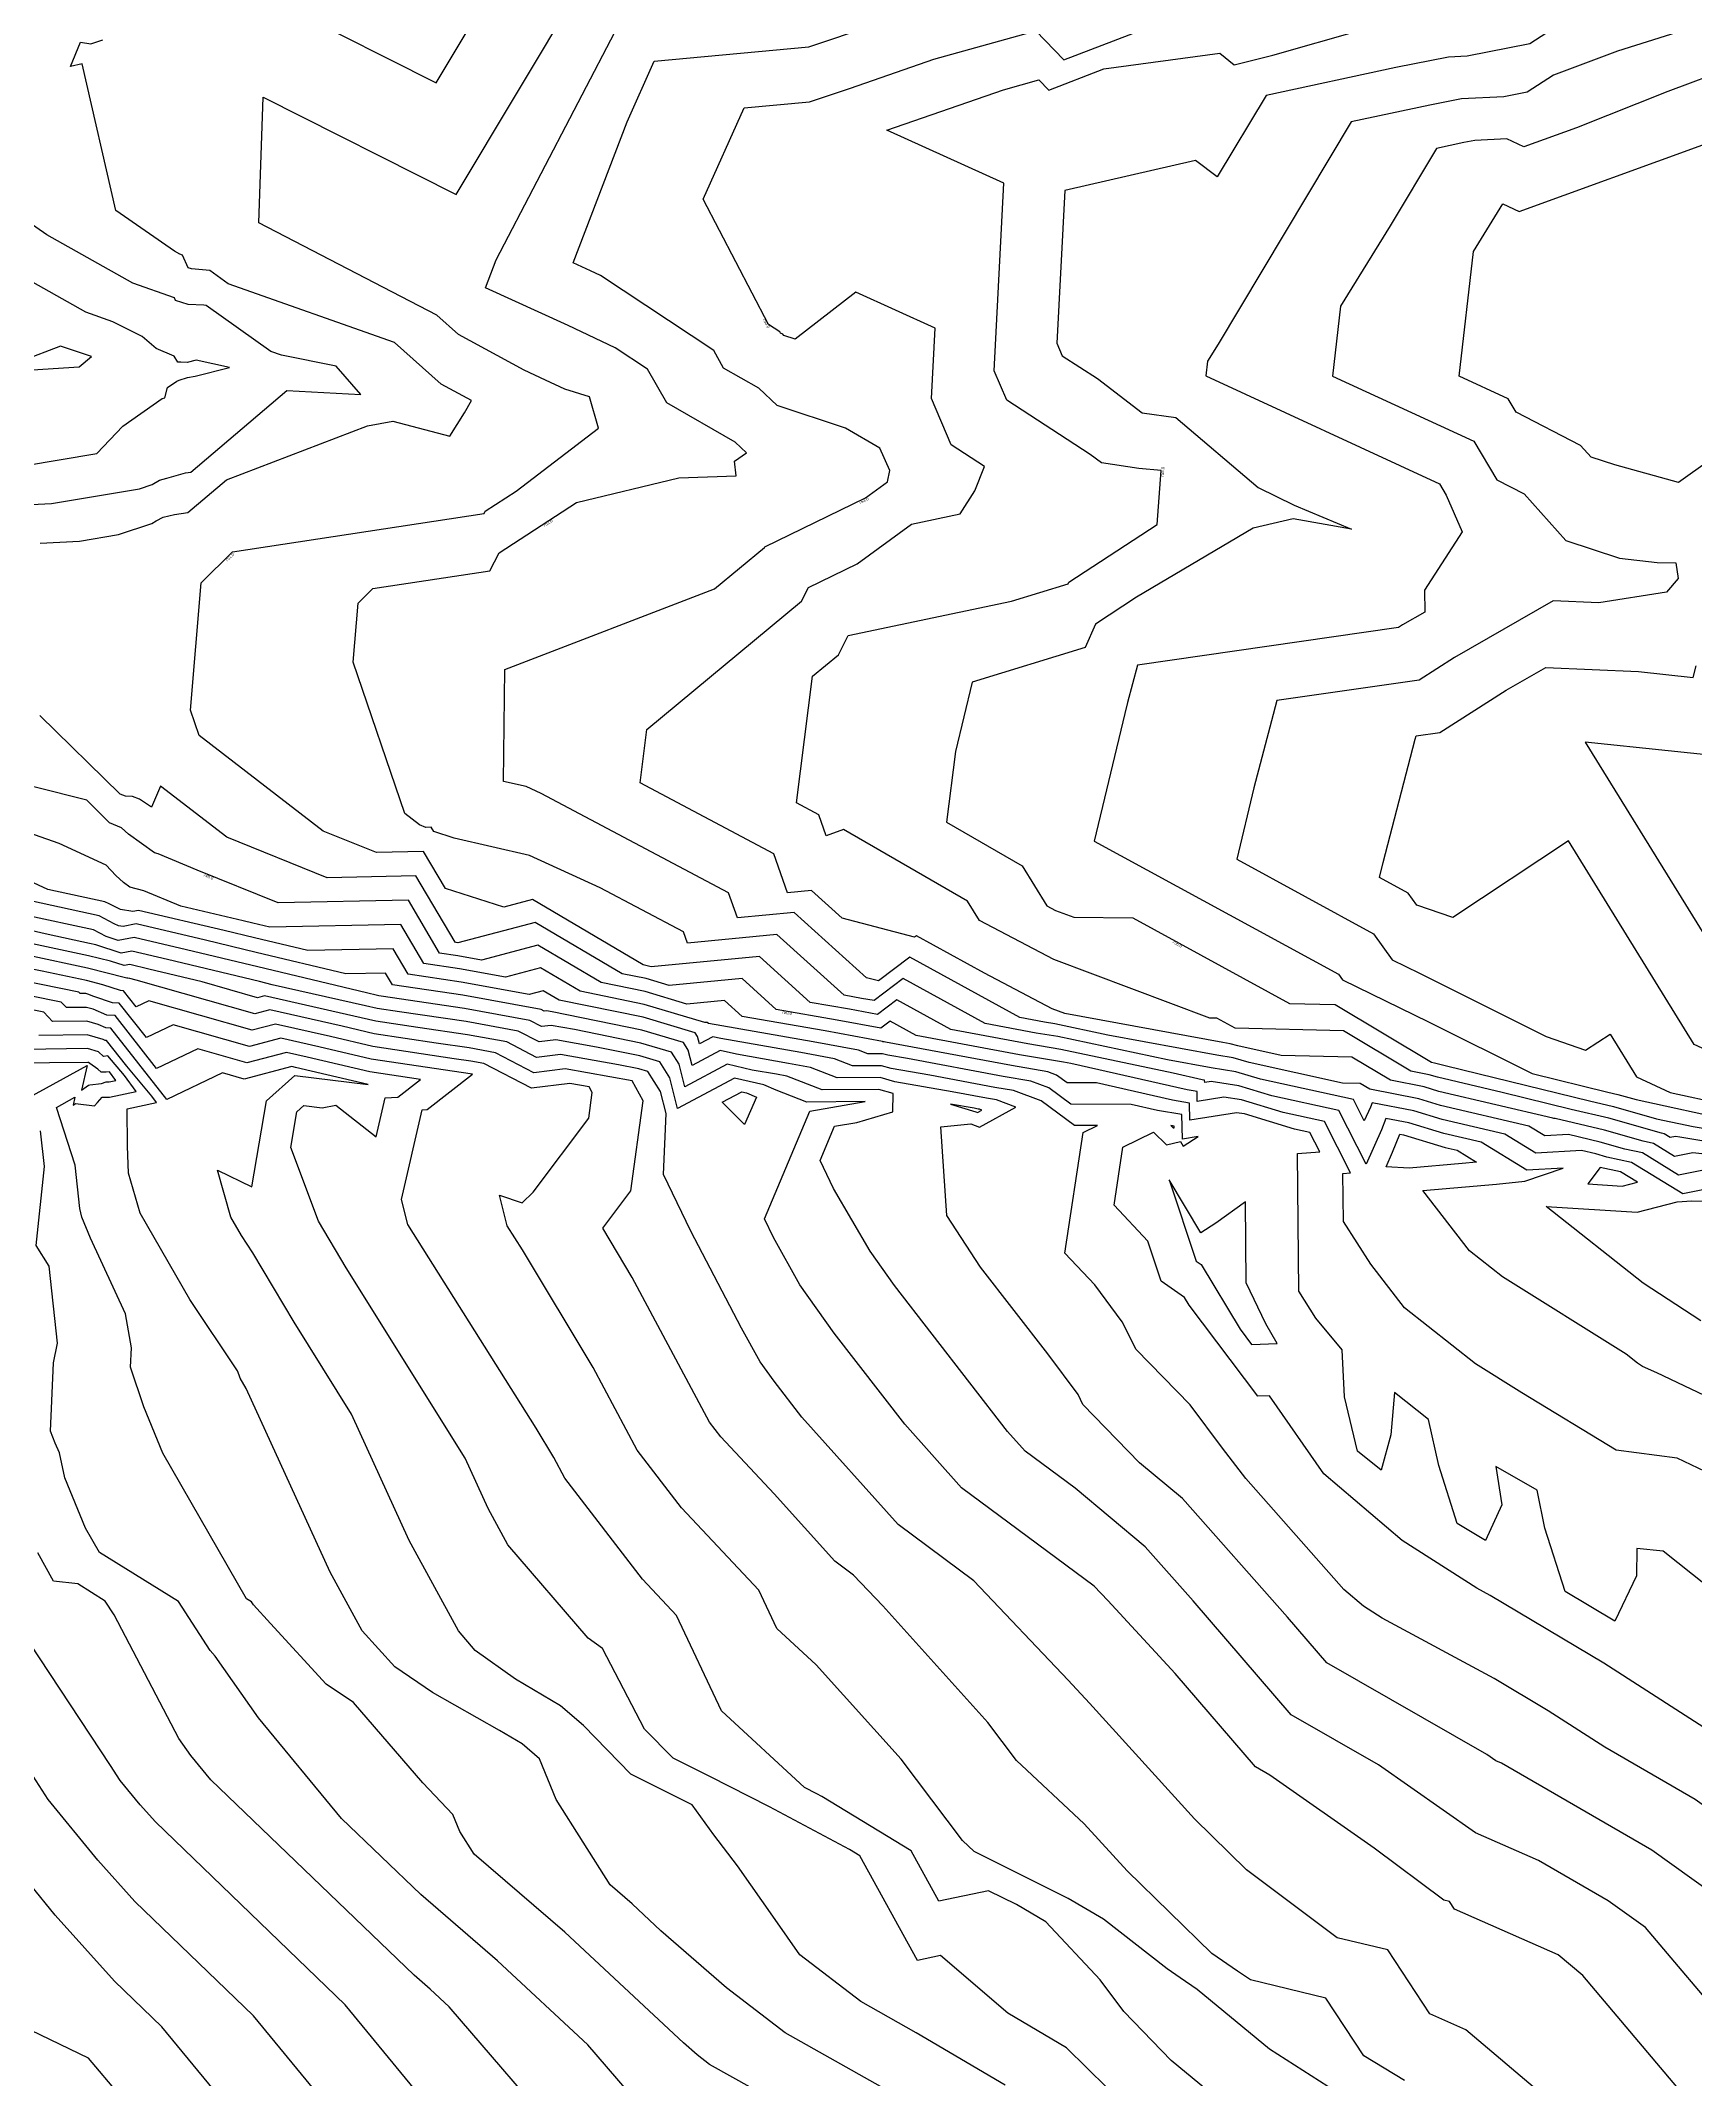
# Model space of a CAD drawing. Extents: x 1684434 to 1702565, y 997334 to 1000228.
# Drawn here: x 1699224.7 to 1699495.8, y 999128.5 to 999462.5 of the extents above; entities that cross this region are included whole.
import ezdxf

# ---------------------------------------------------------------- set-up
doc = ezdxf.new("R2010")
doc.units = 0
doc.layers.add('Default', color=7, linetype='Continuous')

msp = doc.modelspace()

# ---------------------------------------------------------------- linework, layer by layer
at = {"layer": 'Default'}
for points in [[(1699265.85, 999467.48), (1699289.53, 999455.55), (1699301.87, 999476.23)], [(1699513.12, 999233), (1699489.46, 999244.24), (1699487.12, 999245.32), (1699486.31, 999245.85), (1699484.45, 999247.33), (1699464.22, 999259.96), (1699458.82, 999264.22), (1699451.14, 999274.15), (1699463.21, 999275.19), (1699467.88, 999275.65), (1699474.15, 999277.76), (1699468.21, 999277.44), (1699460.69, 999282.03), (1699454.57, 999283.47), (1699448.83, 999285.19), (1699445.11, 999285.92), (1699444.38, 999284.09), (1699441.87, 999278.45), (1699437.39, 999287.23), (1699426.39, 999289.63), (1699420.99, 999291.26), (1699416.5, 999291.97), (1699415.41, 999291.8), (1699415.4, 999292.2), (1699415, 999292.27), (1699410.23, 999293.35), (1699391.83, 999297.25), (1699386.44, 999298.14), (1699373.81, 999300.51), (1699364.96, 999305.38), (1699361.81, 999302.98), (1699357.22, 999303.83), (1699350.8, 999304.95), (1699342.46, 999312.46), (1699324.73, 999310.75), (1699324.1, 999310.94), (1699323.45, 999311.07), (1699305.3, 999321.77), (1699300.61, 999320.54), (1699291.03, 999323.6), (1699287.46, 999329.65), (1699279.74, 999329.48), (1699271.01, 999333), (1699250.67, 999348.67), (1699249.27, 999352.81), (1699251.02, 999373.66), (1699256.18, 999378.76), (1699297.39, 999385.05), (1699297.57, 999385.39), (1699302.63, 999388.68), (1699316.12, 999399), (1699314.61, 999404.15), (1699310.58, 999405.41), (1699307.45, 999406.89), (1699303.93, 999408.49), (1699293.2, 999414.37), (1699289.63, 999417.54), (1699260.46, 999432.65), (1699261.16, 999453.23), (1699292.82, 999437.28), (1699312.87, 999470.89)], [(1699497.84, 999280.05), (1699495.4, 999280.32), (1699492.37, 999279.72), (1699488.91, 999281.85), (1699487.24, 999282.2), (1699480.91, 999284.02), (1699472.83, 999285.92), (1699472.59, 999285.9), (1699472.42, 999286), (1699453.79, 999290.37), (1699451.36, 999291.09), (1699445.83, 999292.19), (1699439.54, 999295.97), (1699427.94, 999296.24), (1699420.82, 999297.8), (1699419.61, 999298.16), (1699418.38, 999298.36), (1699392.48, 999303.13), (1699390.43, 999303.9), (1699379.34, 999309.73), (1699368.2, 999315.86), (1699367.88, 999315.61), (1699356.01, 999318.74), (1699350.99, 999323.26), (1699347.07, 999322.88), (1699344.81, 999329.28), (1699322.92, 999340.89), (1699324.03, 999349.67), (1699349.34, 999370.65), (1699350.49, 999372.92), (1699358.46, 999376.77), (1699367.41, 999383.29), (1699375.36, 999384.96), (1699377.76, 999388.76), (1699379.34, 999392.75), (1699373.9, 999396.27), (1699370.65, 999403.88), (1699371.25, 999415.4), (1699358.29, 999421.27), (1699348.34, 999413.58), (1699346.47, 999414.2), (1699346.28, 999414.38), (1699345.92, 999414.59), (1699345.81, 999414.77), (1699343.97, 999415.99), (1699333.27, 999436.51), (1699339.95, 999451.47), (1699350.67, 999452.45), (1699357.37, 999454.71), (1699371.03, 999459.44), (1699387.76, 999464.08), (1699392.33, 999459.34), (1699413.72, 999467.51)], [(1699224.67, 999380.19), (1699231.07, 999380.5), (1699237.49, 999381.57), (1699242.94, 999383.4), (1699243.67, 999383.84), (1699244.79, 999384.41), (1699246.64, 999384.84), (1699248.85, 999385.19), (1699255.15, 999390.53), (1699278.28, 999399.37), (1699282.42, 999400.16), (1699291.75, 999397.71), (1699294.18, 999401.54), (1699295.3, 999403.51), (1699290.34, 999406.23), (1699282.67, 999413.04), (1699255.46, 999422.67), (1699252.43, 999424.82), (1699250.06, 999425.07), (1699249.42, 999425.1), (1699248.9, 999425.26), (1699247.97, 999427.37), (1699247.55, 999427.52), (1699246.66, 999428.02), (1699237.02, 999434.64), (1699231.54, 999458.71), (1699229.61, 999458.27), (1699231.24, 999462.24), (1699232.97, 999461.99), (1699234.91, 999462.64)], [(1699501.08, 999275.04), (1699493.73, 999273.57), (1699485.33, 999278.73), (1699481.27, 999279.6), (1699479.47, 999280.12), (1699477.16, 999280.66), (1699469.67, 999280.26), (1699464.6, 999283.36), (1699454.31, 999285.77), (1699449.67, 999287.16), (1699442.85, 999288.5), (1699442.56, 999287.77), (1699441.56, 999285.52), (1699439.77, 999289.03), (1699424.53, 999292.36), (1699420.53, 999293.56), (1699416.46, 999294.21), (1699409.3, 999295.53), (1699391.35, 999299.33), (1699387.8, 999299.92), (1699379.47, 999301.48), (1699366.04, 999308.87), (1699361.25, 999305.23), (1699359.21, 999305.6), (1699356.36, 999306.11), (1699345.3, 999316.06), (1699330.69, 999314.65), (1699330.05, 999316.48), (1699316.4, 999323.72), (1699304.82, 999329.02), (1699292.46, 999331.86), (1699289.12, 999332.92), (1699288.7, 999333.63), (1699287.8, 999333.61), (1699286.77, 999334.03), (1699284.39, 999335.87), (1699275.94, 999360.68), (1699276.76, 999370.36), (1699279.15, 999372.73), (1699298.29, 999375.65), (1699299.83, 999378.58), (1699312.53, 999386.82), (1699329.25, 999390.85), (1699338.67, 999391.18), (1699338.39, 999393.61), (1699340.38, 999394.96), (1699338.51, 999396.72), (1699327.31, 999403.13), (1699324.14, 999408.66), (1699318.84, 999412.17), (1699311.14, 999415.84), (1699297.58, 999421.98), (1699299.34, 999426.59), (1699319.47, 999465.22)], [(1699498.24, 999277.68), (1699493.05, 999276.64), (1699487.12, 999280.29), (1699484.26, 999280.9), (1699480.19, 999282.07), (1699474.99, 999283.29), (1699471.13, 999283.08), (1699468.51, 999284.68), (1699454.05, 999288.07), (1699450.52, 999289.12), (1699442.47, 999290.72), (1699440.9, 999291.66), (1699438, 999291.73), (1699422.68, 999295.08), (1699420.07, 999295.86), (1699417.42, 999296.28), (1699399.53, 999299.58), (1699390.86, 999301.42), (1699389.15, 999301.7), (1699385.13, 999302.45), (1699367.12, 999312.37), (1699361.99, 999308.46), (1699360.01, 999308.98), (1699348.15, 999319.66), (1699338.88, 999318.77), (1699337.43, 999322.88), (1699306.72, 999339.17), (1699304.28, 999340.29), (1699300.54, 999341.15), (1699300.75, 999359.45), (1699335.1, 999372.66), (1699343.28, 999379.44), (1699343.35, 999379.59), (1699359.87, 999387.57), (1699363.47, 999390.19), (1699363.85, 999392.06), (1699362.22, 999395.71), (1699356.58, 999399.03), (1699345.39, 999402.72), (1699342.4, 999405.55), (1699336.61, 999408.86), (1699334.98, 999411.71), (1699316.44, 999424.01), (1699314.82, 999424.78), (1699311.96, 999426.08), (1699320.79, 999449.2), (1699325.23, 999459.15), (1699350.57, 999461.47), (1699361.17, 999465.04)], [(1699508.19, 999280.37), (1699493.25, 999282.89), (1699492.56, 999282.97), (1699491.69, 999282.79), (1699490.7, 999283.4), (1699490.23, 999283.5), (1699481.64, 999285.96), (1699475.47, 999287.42), (1699464.17, 999290.17), (1699453.53, 999292.67), (1699452.2, 999293.06), (1699449.19, 999293.66), (1699438.17, 999300.29), (1699420.4, 999300.7), (1699417.38, 999302.35), (1699416.25, 999302.36), (1699390.7, 999311.96), (1699378.54, 999318.35), (1699376.58, 999321.51), (1699356.25, 999333.28), (1699353.42, 999332.22), (1699352.2, 999335.68), (1699348.55, 999337.62), (1699351.18, 999358.36), (1699355.4, 999361.86), (1699357.01, 999365.04), (1699383.78, 999370.69), (1699393.06, 999373.53), (1699393.17, 999373.77), (1699407.61, 999383.23), (1699408.29, 999392.08), (1699404.64, 999392.42), (1699398.5, 999393.31), (1699396.68, 999394.7), (1699382.99, 999403.57), (1699380.93, 999408.4), (1699382.53, 999439.13), (1699363.36, 999447.82), (1699382.46, 999454.44), (1699388.27, 999456.05), (1699389.86, 999454.4), (1699398.89, 999457.85), (1699417.9, 999460.43), (1699420.23, 999458.52), (1699426.58, 999460.13), (1699441.15, 999464.24)], [(1699473.13, 999464.87), (1699468.68, 999461.99), (1699458.42, 999459.93), (1699455.35, 999459.78), (1699446.72, 999458.09), (1699425.46, 999453.52), (1699417.46, 999440.16), (1699413.92, 999442.87), (1699392.51, 999437.94), (1699391.21, 999412.92), (1699392.08, 999410.88), (1699397.87, 999407.13), (1699405.18, 999401.54), (1699410.71, 999400.74), (1699424.19, 999389.28), (1699430.08, 999386.4), (1699439.47, 999382.46), (1699429.91, 999384.14), (1699423.37, 999382.64), (1699404.26, 999371.31), (1699397.55, 999366.91), (1699395.85, 999363.07), (1699377.34, 999357.4), (1699374.61, 999346.03), (1699373.14, 999334.46), (1699385.49, 999327.32), (1699389.55, 999320.77), (1699390.97, 999320.02), (1699393.97, 999318.9), (1699403.62, 999318.8), (1699429.29, 999304.77), (1699436.81, 999304.6), (1699452.55, 999295.13), (1699453.05, 999295.03), (1699453.27, 999294.97), (1699455.04, 999294.55), (1699478.45, 999288.83), (1699482.36, 999287.91), (1699489.41, 999285.89), (1699495.43, 999284.59), (1699509.66, 999282.19)], [(1699495.72, 999464.77), (1699483.06, 999460.77), (1699472.54, 999456.83), (1699468.26, 999454.06), (1699464.42, 999453.29), (1699457.51, 999452.96), (1699452.28, 999451.94), (1699439.42, 999449.17), (1699417.61, 999412.75), (1699415.89, 999409.97), (1699415.62, 999407.56), (1699453.86, 999389.9), (1699454.98, 999388.03), (1699457.6, 999382.05), (1699451.43, 999372.46), (1699451.45, 999368.88), (1699447.81, 999366.79), (1699447.14, 999366.35), (1699404.38, 999360.19), (1699402.79, 999354.09), (1699402.31, 999352.26), (1699397.29, 999331.37), (1699437.34, 999309.54), (1699437.99, 999308.63), (1699452.06, 999301.78), (1699469.08, 999293.27), (1699481.43, 999290.25), (1699483.09, 999289.86), (1699486.07, 999289.01), (1699502.11, 999285.53)], [(1699501.81, 999458.09), (1699491.29, 999454.14), (1699476.31, 999448.19), (1699467.71, 999445.07), (1699464.93, 999446.39), (1699459.67, 999446.14), (1699457.85, 999445.79), (1699453.38, 999444.82), (1699445.79, 999432.16), (1699437.66, 999418.97), (1699436.36, 999407.54), (1699459.5, 999396.85), (1699463.28, 999390.54), (1699467.74, 999388.25), (1699474.6, 999380.58), (1699483.35, 999377.72), (1699489.55, 999377), (1699492.61, 999376.95), (1699492.95, 999374.39), (1699491.06, 999372.14), (1699479.99, 999370.39), (1699472.48, 999370.73), (1699456.31, 999361.43), (1699450.54, 999357.75), (1699427.22, 999354.39), (1699426.35, 999351.06), (1699423.47, 999340.07), (1699420.66, 999328.39), (1699443.05, 999316.19), (1699446.14, 999311.9), (1699450.62, 999309.72), (1699471.37, 999299.34), (1699477.82, 999297.09), (1699481.81, 999299.74), (1699486.14, 999292.72), (1699491.65, 999290.19), (1699508.79, 999286.47)], [(1699503.27, 999397.43), (1699493.04, 999390.13), (1699482.58, 999393.01), (1699478.72, 999394.27), (1699477, 999396.19), (1699466.46, 999401.61), (1699465.15, 999403.8), (1699457.1, 999407.52), (1699459.44, 999427.97), (1699464.24, 999435.77), (1699466.94, 999434.49), (1699497.03, 999445.41)], [(1699212.1, 999385.98), (1699226.49, 999386.68), (1699240.93, 999389.07), (1699242.98, 999389.75), (1699244.2, 999390.49), (1699245.39, 999390.84), (1699248.45, 999391.68), (1699249.33, 999391.82), (1699265.07, 999405.17), (1699277.2, 999404.5), (1699273.12, 999409.17), (1699264.17, 999410.97), (1699262.46, 999411.58), (1699251.85, 999419.11), (1699251.45, 999419.15), (1699248.87, 999419.28), (1699246.82, 999419.93), (1699246.63, 999420.37), (1699239.83, 999422.75), (1699225.75, 999430.7), (1699222.13, 999433.18)], [(1699221.91, 999392.85), (1699233.95, 999394.84), (1699238.17, 999399.34), (1699244.65, 999403.85), (1699245.05, 999403.96), (1699245.53, 999405.67), (1699247.01, 999406.71), (1699247.44, 999406.86), (1699248.77, 999407.31), (1699250.03, 999407.52), (1699255.66, 999408.95), (1699250.2, 999410.17), (1699248.74, 999409.77), (1699247.71, 999409.8), (1699247.2, 999409.79), (1699246.59, 999410.82), (1699243.65, 999412.06), (1699241.33, 999414.01), (1699236.54, 999416.43), (1699232.11, 999417.98), (1699217.44, 999426.26)], [(1699221.7, 999408.44), (1699231.05, 999409.03), (1699233.03, 999410.76), (1699227.96, 999412.46), (1699221.68, 999410.02)], [(1699514.62, 999289.31), (1699495.59, 999298.06), (1699475.02, 999331.39), (1699456.09, 999318.83), (1699450.17, 999320.89), (1699448.76, 999322.85), (1699444.04, 999325.42), (1699444.63, 999327.88), (1699449.91, 999348.04), (1699450.05, 999348.59), (1699453.94, 999349.15), (1699464.82, 999356.07), (1699471.28, 999359.79), (1699486.48, 999359.12), (1699495.42, 999358.18), (1699495.9, 999360.05)], [(1699503.14, 999225.39), (1699492.8, 999230.3), (1699482.83, 999231.57), (1699467.39, 999240.97), (1699459.77, 999245.73), (1699448.14, 999254.9), (1699442.62, 999262.04), (1699438.13, 999269.06), (1699438.05, 999276.91), (1699439.32, 999277.01), (1699435.02, 999285.43), (1699428.25, 999286.91), (1699421.45, 999288.96), (1699418.57, 999289.42), (1699414.19, 999288.72), (1699414.16, 999290.32), (1699412.57, 999290.6), (1699393.47, 999294.92), (1699392.31, 999295.16), (1699385.09, 999296.36), (1699368.16, 999299.53), (1699363.88, 999301.89), (1699362.36, 999300.73), (1699355.23, 999302.05), (1699345.24, 999303.8), (1699339.62, 999308.86), (1699327.67, 999307.71), (1699323.93, 999308.83), (1699320, 999309.63), (1699305.74, 999318.04), (1699293.06, 999314.7), (1699292.82, 999314.75), (1699292.63, 999314.78), (1699286.21, 999325.67), (1699271.68, 999325.36), (1699255.25, 999331.98), (1699244.37, 999340.36), (1699242.86, 999336.92), (1699240.91, 999338.23), (1699239.78, 999338.66), (1699238.61, 999338.71), (1699237.75, 999339.07), (1699224.61, 999351.92)], [(1699504.92, 999344.73), (1699477.76, 999347.59), (1699505.04, 999303.4)], [(1699507.09, 999201.86), (1699490.53, 999215.04), (1699486.19, 999215.46), (1699486.17, 999211.02), (1699482.61, 999203.58), (1699474.46, 999208.43), (1699471.12, 999218.83), (1699469.89, 999225.04), (1699463.1, 999228.91), (1699464.07, 999222.65), (1699461.39, 999216.77), (1699456.75, 999219.57), (1699453.78, 999229.06), (1699452.1, 999236.63), (1699446.51, 999241.03), (1699445.89, 999234.12), (1699444.3, 999228.31), (1699440.43, 999231.45), (1699438.29, 999240.34), (1699437.94, 999248.05), (1699433.64, 999253.22), (1699430.83, 999257.61), (1699430.6, 999280.21), (1699434.25, 999280.48), (1699432.64, 999283.64), (1699430.1, 999284.19), (1699421.91, 999286.66), (1699420.63, 999286.87), (1699412.98, 999285.64), (1699412.92, 999288.44), (1699410.14, 999288.92), (1699397.67, 999291.75), (1699392.9, 999291.77), (1699391.16, 999293.04), (1699389.73, 999293.59), (1699383.74, 999294.58), (1699363.12, 999298.44), (1699362.91, 999298.48), (1699362.86, 999298.49), (1699362.71, 999298.49), (1699362.61, 999298.53), (1699353.24, 999300.27), (1699339.67, 999302.65), (1699336.77, 999305.27), (1699330.6, 999304.67), (1699323.75, 999306.72), (1699316.54, 999308.2), (1699306.17, 999314.31), (1699296.96, 999311.88), (1699293.08, 999312.59), (1699290.06, 999313.03), (1699284.96, 999321.69), (1699263.63, 999321.23), (1699250.35, 999326.58), (1699243.95, 999329.28), (1699243.39, 999329.43), (1699239.1, 999332.51), (1699237.95, 999333.56), (1699236.02, 999334.37), (1699232.27, 999338.05), (1699215.11, 999342.38)], [(1699500.4, 999184.11), (1699480.8, 999196.71), (1699462.17, 999207.8), (1699460.02, 999208.97), (1699447.79, 999216.77), (1699434.95, 999227.69), (1699426.01, 999240.48), (1699424.14, 999240.42), (1699412.86, 999255.36), (1699412.11, 999256.6), (1699408.26, 999259.3), (1699406.09, 999265.84), (1699400.56, 999271.71), (1699402.01, 999281.24), (1699407.02, 999283.69), (1699409.14, 999281.61), (1699411.44, 999282.13), (1699411.87, 999281.41), (1699414.34, 999282.98), (1699411.76, 999282.56), (1699411.67, 999286.56), (1699407.71, 999287.25), (1699403.37, 999288.23), (1699393.5, 999288.28), (1699389.9, 999290.92), (1699386.93, 999292.05), (1699382.38, 999292.8), (1699366.75, 999295.73), (1699363.49, 999296.3), (1699362.66, 999296.53), (1699360.21, 999296.52), (1699358.69, 999297.11), (1699351.25, 999298.5), (1699334.11, 999301.5), (1699333.93, 999301.67), (1699333.54, 999301.63), (1699323.57, 999304.61), (1699313.09, 999306.76), (1699306.61, 999310.58), (1699300.85, 999309.06), (1699293.35, 999310.43), (1699287.5, 999311.29), (1699283.71, 999317.71), (1699262.25, 999317.24), (1699259.46, 999317.91), (1699257.89, 999318.29), (1699247.67, 999320.68), (1699241.62, 999323.24), (1699239.34, 999323.83), (1699238.27, 999324.6), (1699237.05, 999325.72), (1699235.46, 999327.43), (1699227.75, 999330.96), (1699208.74, 999337.63)], [(1699501.78, 999156.69), (1699488.64, 999166.06), (1699464.02, 999180.3), (1699463.09, 999180.71), (1699461.66, 999181.72), (1699435.4, 999196.76), (1699429, 999204.21), (1699411.77, 999223.65), (1699404.76, 999229.51), (1699395.47, 999239.09), (1699394.66, 999240.69), (1699389.7, 999247.38), (1699378.69, 999261.57), (1699373.17, 999270.05), (1699372.19, 999284.56), (1699377.11, 999285.06), (1699378.53, 999284.49), (1699384.48, 999287.77), (1699381.32, 999288.97), (1699379.68, 999289.24), (1699374.03, 999290.3), (1699364.65, 999291.95), (1699362.26, 999292.61), (1699355.23, 999292.57), (1699350.86, 999294.27), (1699347.26, 999294.94), (1699338.73, 999296.44), (1699336.02, 999297.06), (1699331.43, 999294.62), (1699330.82, 999297.09), (1699330.01, 999298.36), (1699323.22, 999300.39), (1699308.54, 999303.4), (1699307.59, 999303.57), (1699307.2, 999303.52), (1699306.71, 999303.77), (1699293.88, 999306.11), (1699282.36, 999307.8), (1699281.22, 999309.74), (1699274.73, 999309.6), (1699260.01, 999313.13), (1699251.71, 999315.14), (1699240.39, 999317.79), (1699238.22, 999317.37), (1699237.46, 999317.5), (1699236.76, 999317.83), (1699234.29, 999319.13), (1699204.51, 999325.6)], [(1699510.95, 999163.53), (1699495.75, 999174.37), (1699480.95, 999182.94), (1699471.66, 999188.91), (1699462.83, 999194.17), (1699444.5, 999204.06), (1699441.42, 999206.03), (1699438.19, 999208.77), (1699422.16, 999226.96), (1699418.34, 999231.93), (1699413.01, 999239), (1699404.19, 999248.09), (1699401.91, 999252.59), (1699397.4, 999258.68), (1699392.51, 999263.88), (1699395.51, 999283.62), (1699397.87, 999284.77), (1699394.09, 999284.79), (1699388.63, 999288.8), (1699384.12, 999290.51), (1699381.03, 999291.02), (1699370.39, 999293.02), (1699364.07, 999294.13), (1699362.46, 999294.57), (1699357.72, 999294.54), (1699354.78, 999295.69), (1699349.25, 999296.72), (1699336.15, 999299.02), (1699334.84, 999299.32), (1699332.63, 999298.14), (1699332.33, 999299.33), (1699331.94, 999299.95), (1699323.4, 999302.5), (1699309.64, 999305.32), (1699307.05, 999306.85), (1699304.74, 999306.24), (1699293.61, 999308.27), (1699284.93, 999309.55), (1699282.46, 999313.73), (1699268.49, 999313.42), (1699259.74, 999315.52), (1699254.8, 999316.72), (1699240.74, 999320), (1699239.82, 999319.83), (1699237.78, 999320.18), (1699235.93, 999321.07), (1699235.22, 999321.44), (1699225.91, 999323.46), (1699215.12, 999328.41)], [(1699495.68, 999123.82), (1699477.36, 999145.51), (1699473.34, 999148.91), (1699456.35, 999156.4), (1699455.54, 999157.63), (1699454.57, 999157.86), (1699443.17, 999166.4), (1699426.1, 999178.35), (1699423.72, 999179.72), (1699410.59, 999194.98), (1699399.53, 999206.97), (1699397.32, 999209.3), (1699375.59, 999225.44), (1699366.27, 999235.83), (1699354.74, 999250.75), (1699349.09, 999258.7), (1699344.77, 999266.44), (1699343.31, 999269.5), (1699350.75, 999287.13), (1699359.79, 999288.68), (1699350.24, 999288.62), (1699345.22, 999290.58), (1699343.17, 999291.45), (1699338.39, 999292.54), (1699329.04, 999287.57), (1699327.79, 999292.6), (1699326.14, 999295.19), (1699322.87, 999296.17), (1699315.78, 999297.62), (1699309.13, 999298.8), (1699306.37, 999298.46), (1699302.96, 999300.23), (1699294.41, 999301.79), (1699283.52, 999303.39), (1699279.86, 999303.94), (1699277.96, 999304.39), (1699262.65, 999307.84), (1699260.56, 999308.35), (1699245.52, 999311.99), (1699239.68, 999313.35), (1699237.92, 999313.01), (1699233.76, 999314.35), (1699232.73, 999314.61), (1699225.95, 999316.07), (1699203.91, 999321.11)], [(1699501.75, 999136.68), (1699487.63, 999153.4), (1699481.52, 999157.75), (1699470.09, 999164.36), (1699459.77, 999168.91), (1699443.88, 999180.03), (1699429.56, 999188.24), (1699413.51, 999206.9), (1699405.68, 999215.74), (1699394.17, 999225.37), (1699385.99, 999231.44), (1699383.09, 999234.67), (1699364.61, 999258.58), (1699360.64, 999264.18), (1699354.61, 999274.46), (1699352.42, 999279.04), (1699354.79, 999284.65), (1699358.41, 999285.27), (1699364.3, 999287.02), (1699364.36, 999290.02), (1699362.06, 999290.65), (1699352.73, 999290.59), (1699346.94, 999292.86), (1699345.27, 999293.17), (1699341.3, 999293.86), (1699337.21, 999294.8), (1699330.24, 999291.09), (1699329.31, 999294.84), (1699328.08, 999296.77), (1699323.04, 999298.28), (1699312.16, 999300.51), (1699308.36, 999301.18), (1699306.78, 999300.99), (1699304.84, 999302), (1699294.14, 999303.95), (1699280.53, 999305.95), (1699280.1, 999306.02), (1699279.88, 999306.07), (1699278.08, 999306.48), (1699260.29, 999310.74), (1699248.62, 999313.56), (1699240.03, 999315.57), (1699237.45, 999315.07), (1699235.48, 999315.71), (1699233.36, 999316.81), (1699222.19, 999319.24)], [(1699482.38, 999116.15), (1699458.21, 999136.63), (1699452.31, 999139.23), (1699445.39, 999149.72), (1699437.13, 999151.73), (1699422.29, 999162.85), (1699413.73, 999171.19), (1699396.54, 999190.13), (1699393.07, 999193.89), (1699377.61, 999210.21), (1699365.2, 999219.43), (1699349.44, 999236.99), (1699344.86, 999242.92), (1699342.61, 999246.08), (1699339.54, 999251.59), (1699331.22, 999267.44), (1699326.74, 999276.72), (1699327.18, 999286.75), (1699326.28, 999290.35), (1699324.21, 999293.6), (1699322.69, 999294.05), (1699319.4, 999294.73), (1699309.9, 999296.41), (1699305.95, 999295.93), (1699301.09, 999298.46), (1699294.67, 999299.64), (1699286.51, 999300.83), (1699279.62, 999301.87), (1699276.04, 999302.71), (1699261.38, 999306.02), (1699260.23, 999305.71), (1699251.21, 999308.29), (1699242.43, 999310.41), (1699239.33, 999311.14), (1699238.4, 999310.96), (1699236.19, 999311.67), (1699232.56, 999312.58), (1699208.83, 999317.67)], [(1699441.05, 999123.84), (1699426.02, 999133.45), (1699414.17, 999143.26), (1699411.38, 999145.15), (1699409.27, 999146.6), (1699398.85, 999154.78), (1699393.03, 999158.15), (1699377.65, 999165.85), (1699375.74, 999167.63), (1699365.67, 999180.99), (1699351.79, 999196.41), (1699345.3, 999202.39), (1699342.36, 999208.65), (1699329.73, 999222.13), (1699322.46, 999231.6), (1699315.23, 999245.15), (1699303.64, 999264.41), (1699301.17, 999268.32), (1699299.89, 999273.35), (1699303.62, 999272.11), (1699305.43, 999273.88), (1699314.5, 999285.95), (1699315.07, 999290.16), (1699314.56, 999291.09), (1699311.43, 999291.65), (1699305.12, 999290.88), (1699297.34, 999294.93), (1699295.2, 999295.32), (1699292.48, 999295.72), (1699279.13, 999297.72), (1699272.21, 999299.34), (1699263.18, 999301.38), (1699259.37, 999300.37), (1699242.42, 999305.21), (1699240.38, 999304.24), (1699238.32, 999306.86), (1699237.79, 999306.89), (1699234.91, 999307.84), (1699232.23, 999308.51), (1699224.96, 999310.07), (1699205.52, 999313.99)], [(1699448.12, 999128.32), (1699441.46, 999132.39), (1699435.25, 999141.81), (1699422.9, 999144.81), (1699420.77, 999146.26), (1699416.59, 999149.13), (1699402.7, 999162.66), (1699395.68, 999170.4), (1699384.56, 999180.76), (1699379.89, 999186.97), (1699362.68, 999206.07), (1699357.9, 999211.12), (1699354.8, 999213.42), (1699344.91, 999224.45), (1699336.16, 999233.79), (1699334.31, 999236.19), (1699321.65, 999259.89), (1699316.8, 999267.96), (1699321.4, 999274.08), (1699323.41, 999288.82), (1699321.6, 999292.09), (1699310.66, 999294.03), (1699305.54, 999293.4), (1699299.22, 999296.7), (1699294.94, 999297.48), (1699289.49, 999298.28), (1699279.37, 999299.79), (1699274.12, 999301.02), (1699262.28, 999303.7), (1699259.8, 999303.04), (1699240.37, 999308.59), (1699239.34, 999308.84), (1699238.98, 999308.92), (1699238.87, 999308.9), (1699238.61, 999308.98), (1699232.4, 999310.55), (1699213.02, 999314.7)], [(1699419.3, 999123.84), (1699409.94, 999131.6), (1699402.17, 999139.63), (1699398.31, 999144.84), (1699389.4, 999154.34), (1699384.56, 999157.15), (1699380.01, 999159.42), (1699371.87, 999157.69), (1699367.32, 999165.96), (1699352.71, 999174.83), (1699351.89, 999175.27), (1699349.85, 999176.31), (1699336.24, 999188.87), (1699328.9, 999204.51), (1699323.31, 999210.47), (1699310.62, 999227.01), (1699308.81, 999230.4), (1699305.91, 999235.21), (1699284.86, 999268.57), (1699283.83, 999272.64), (1699287.22, 999287.34), (1699288.05, 999287.39), (1699295.47, 999293.16), (1699278.89, 999295.64), (1699270.29, 999297.66), (1699264.08, 999299.06), (1699258.94, 999297.7), (1699246.45, 999301.27), (1699242.04, 999299.17), (1699237.61, 999304.82), (1699236.47, 999304.89), (1699233.43, 999305.89), (1699232.47, 999306.3), (1699232.15, 999306.39), (1699231.22, 999306.38), (1699230.98, 999306.64), (1699206.25, 999311.62)], [(1699399.44, 999127.11), (1699392.76, 999133.71), (1699383.19, 999139.35), (1699372.15, 999148.79), (1699368.36, 999147.99), (1699358.92, 999165.12), (1699357.21, 999166.17), (1699344.1, 999173.17), (1699334.35, 999178.12), (1699328.33, 999181.15), (1699323.66, 999185.91), (1699316.76, 999199.11), (1699314.4, 999200.8), (1699301.27, 999216.08), (1699298.04, 999222.01), (1699294.25, 999230.29), (1699274.77, 999261.48), (1699270.26, 999269.11), (1699265.69, 999281.16), (1699266.68, 999287.02), (1699267.84, 999288.06), (1699270.85, 999287.69), (1699273.06, 999288.09), (1699279.69, 999282.94), (1699281.16, 999289.3), (1699283.23, 999289.44), (1699286.94, 999292.33), (1699278.64, 999293.57), (1699268.37, 999295.98), (1699264.99, 999296.74), (1699258.51, 999295.03), (1699250.48, 999297.32), (1699243.71, 999294.11), (1699236.91, 999302.78), (1699235.56, 999302.87), (1699233.31, 999303.82), (1699232.22, 999304.13), (1699228.96, 999304.09), (1699228.11, 999304.99), (1699206.98, 999309.25)], [(1699382.75, 999127.55), (1699368.14, 999136.16), (1699359.07, 999141.26), (1699349.1, 999148.93), (1699345.03, 999154.73), (1699338.86, 999163.52), (1699334.98, 999168.58), (1699331.47, 999173.48), (1699321.43, 999178.53), (1699313.65, 999186.46), (1699309.88, 999189.7), (1699302.51, 999194.06), (1699295.93, 999198.76), (1699293.17, 999201.98), (1699285.09, 999216.81), (1699275.64, 999237.5), (1699266.23, 999252.55), (1699259.51, 999263.92), (1699257.61, 999266.75), (1699255.89, 999269.74), (1699253.67, 999277.48), (1699259.33, 999274.73), (1699261.71, 999288.8), (1699266.36, 999292.98), (1699278.4, 999291.49), (1699266.45, 999294.29), (1699265.89, 999294.42), (1699258.08, 999292.36), (1699254.51, 999293.38), (1699245.38, 999289.04), (1699236.2, 999300.74), (1699235.43, 999300.79), (1699234.14, 999301.34), (1699232.28, 999301.88), (1699226.69, 999301.81), (1699225.24, 999303.35), (1699207.71, 999306.89)], [(1699369.67, 999123.2), (1699346.69, 999136.12), (1699337.1, 999143.49), (1699326.32, 999152.86), (1699321.6, 999157.25), (1699318, 999160.36), (1699309.2, 999174.34), (1699306.42, 999181.03), (1699303.59, 999183.46), (1699299.91, 999185.65), (1699288.94, 999191.9), (1699282.76, 999196.12), (1699277.39, 999201.97), (1699272.14, 999211.61), (1699258.39, 999241.71), (1699257.42, 999243.4), (1699257.22, 999243.87), (1699256.98, 999244.59), (1699249.15, 999256.26), (1699241.02, 999270.42), (1699239.14, 999276.94), (1699238.95, 999281.39), (1699238.88, 999287.5), (1699243.71, 999288.56), (1699242.94, 999289.6), (1699238.82, 999294.47), (1699235.5, 999298.7), (1699235.31, 999298.72), (1699234.98, 999298.85), (1699232.34, 999299.62), (1699224.43, 999299.53)], [(1699341.44, 999126.98), (1699334.31, 999130.98), (1699332.29, 999132.54), (1699330.02, 999134.51), (1699310.58, 999152.61), (1699295.75, 999165.39), (1699293.4, 999169.11), (1699292.25, 999171.9), (1699287.36, 999177.09), (1699275.95, 999190.23), (1699271.52, 999193.26), (1699262.37, 999203.22), (1699259.59, 999206.25), (1699259.26, 999206.75), (1699258.45, 999207.26), (1699244.74, 999231.1), (1699241.64, 999238.7), (1699239.45, 999245.18), (1699239.6, 999248.33), (1699238.65, 999253.9), (1699232.89, 999266.34), (1699231.46, 999269.76), (1699231.16, 999271.17), (1699230.39, 999278.27), (1699227.33, 999287.74), (1699230.33, 999289.39), (1699230.03, 999288.1), (1699230.44, 999288.4), (1699233.56, 999288), (1699234.06, 999288.53), (1699234.78, 999289.39), (1699235.4, 999289.43), (1699236.02, 999289.4), (1699240.37, 999290.36), (1699238.45, 999292.97), (1699235.71, 999296.21), (1699235, 999296.1), (1699234.19, 999296.85), (1699232.4, 999297.37), (1699222.16, 999297.24)], [(1699222.91, 999289.41), (1699232.33, 999294.61), (1699231.39, 999290.54), (1699232.54, 999291.39), (1699232.78, 999291.43), (1699234.71, 999291.63), (1699235.45, 999291.94), (1699235.95, 999291.92), (1699237.04, 999292.16), (1699235.99, 999293.59), (1699235.46, 999293.51), (1699234.66, 999293.49), (1699234.09, 999293.98), (1699232.76, 999294.91), (1699232.57, 999295.08), (1699232.46, 999295.11), (1699219.9, 999294.96)], [(1699340.03, 999284.92), (1699336.39, 999288.59), (1699339.57, 999290.28), (1699340.37, 999290.1), (1699342.02, 999289.39), (1699340.03, 999284.92)], [(1699378.52, 999287.43), (1699378.32, 999287.46), (1699377.66, 999287.59), (1699373.8, 999288.27), (1699377.9, 999287.02), (1699378.19, 999286.9), (1699378.89, 999287.29), (1699378.52, 999287.43)], [(1699322.51, 999124.71), (1699314.37, 999134.18), (1699299.56, 999147.96), (1699286.98, 999158.8), (1699274.03, 999171.25), (1699260.41, 999187.75), (1699253.33, 999197.85), (1699252.47, 999198.78), (1699247.29, 999206.81), (1699234.35, 999214.84), (1699232.07, 999218.81), (1699228.69, 999227.08), (1699227.83, 999231.13), (1699227.08, 999232.73), (1699226.35, 999234.7), (1699226.82, 999245.9), (1699227.48, 999249.14), (1699226.14, 999261.72), (1699224, 999265.09), (1699225.33, 999278.05), (1699224.7, 999283.89)], [(1699410.43, 999284.68), (1699409.85, 999284.78), (1699410.27, 999284.37), (1699410.44, 999284.41), (1699410.43, 999284.68)], [(1699448.91, 999277.79), (1699445.13, 999278), (1699446.2, 999280.41), (1699447.37, 999283.34), (1699447.99, 999283.22), (1699454.83, 999281.17), (1699456.78, 999280.71), (1699459.96, 999278.77), (1699457.58, 999278.53), (1699448.91, 999277.79)], [(1699425.45, 999252.31), (1699422.21, 999258.99), (1699422.08, 999272.26), (1699417.23, 999268.78), (1699414.77, 999267.21), (1699409.58, 999275.89), (1699414.01, 999262.55), (1699414.82, 999261.99), (1699421.21, 999251.41), (1699423.09, 999248.92), (1699427.31, 999249.07), (1699425.45, 999252.31)], [(1699486.29, 999275.48), (1699483.54, 999277.18), (1699480.2, 999277.89), (1699478.17, 999275.21), (1699483.8, 999274.84), (1699486.29, 999275.48)], [(1699496.69, 999252.78), (1699487.26, 999258.95), (1699471.38, 999271.53), (1699486.25, 999270.55), (1699492.83, 999272.25), (1699495.22, 999272.44), (1699503.69, 999272.38)], [(1699310.91, 999118.02), (1699291.66, 999140.41), (1699288.54, 999143.32), (1699285.89, 999145.6), (1699252.63, 999177.59), (1699249.33, 999181.58), (1699247.38, 999184.37), (1699236.77, 999204.62), (1699235.32, 999206.87), (1699230.8, 999209.67), (1699226.82, 999210.14), (1699224.25, 999214.78)], [(1699287.28, 999125.34), (1699274.6, 999140.75), (1699243.52, 999170.73), (1699241.05, 999173.47), (1699237.77, 999177.5), (1699236.18, 999179.96), (1699222.93, 999199.97)], [(1699285.23, 999107.79), (1699259.6, 999138.95), (1699240.17, 999157.68), (1699234.09, 999164.45), (1699225.98, 999174.39), (1699222.05, 999180.48)], [(1699254.84, 999124.69), (1699244.59, 999137.15), (1699236.83, 999144.63), (1699227.12, 999155.42), (1699223.1, 999160.35)], [(1699455.29, 998948.41), (1699445.25, 998955.9), (1699436.53, 998962.27), (1699423.68, 998981.94), (1699421.41, 998986.34), (1699412.18, 999005.36), (1699403.68, 999022.33), (1699402.63, 999024.45), (1699391.48, 999026.18), (1699389.75, 999027.31), (1699367.35, 999035.14), (1699363.33, 999036.23), (1699332.45, 999046.87), (1699329.1, 999047.36), (1699325.5, 999049.93), (1699312.01, 999060.95), (1699303.6, 999068.18), (1699299.36, 999070.94), (1699281.89, 999083.41), (1699247.82, 999113.99), (1699232.59, 999131.97), (1699218.4, 999138.82)]]:
    msp.add_lwpolyline(points, dxfattribs=at)

# ---------------------------------------------------------------- texts
for s, rotation, p in [(' 754.0', 297.5347, (1699342.87, 999417.01)), (' 755.0', 85.6503, (1699408.68, 999390.73)), (' 753.0', 25.7973, (1699358.69, 999386.44)), (' 752.0', 32.9759, (1699307.06, 999382.67)), (' 751.0', 44.6431, (1699255.09, 999376.97)), (' 749.0', 338.0575, (1699251.11, 999325.73)), (' 756.0', 331.3511, (1699409.86, 999314.82)), (' 750.0', 350.0466, (1699345.87, 999303.19))]:
    msp.add_text(s, height=0.5, rotation=rotation, dxfattribs=at).set_placement(p)

doc.saveas('drawing.dxf')
